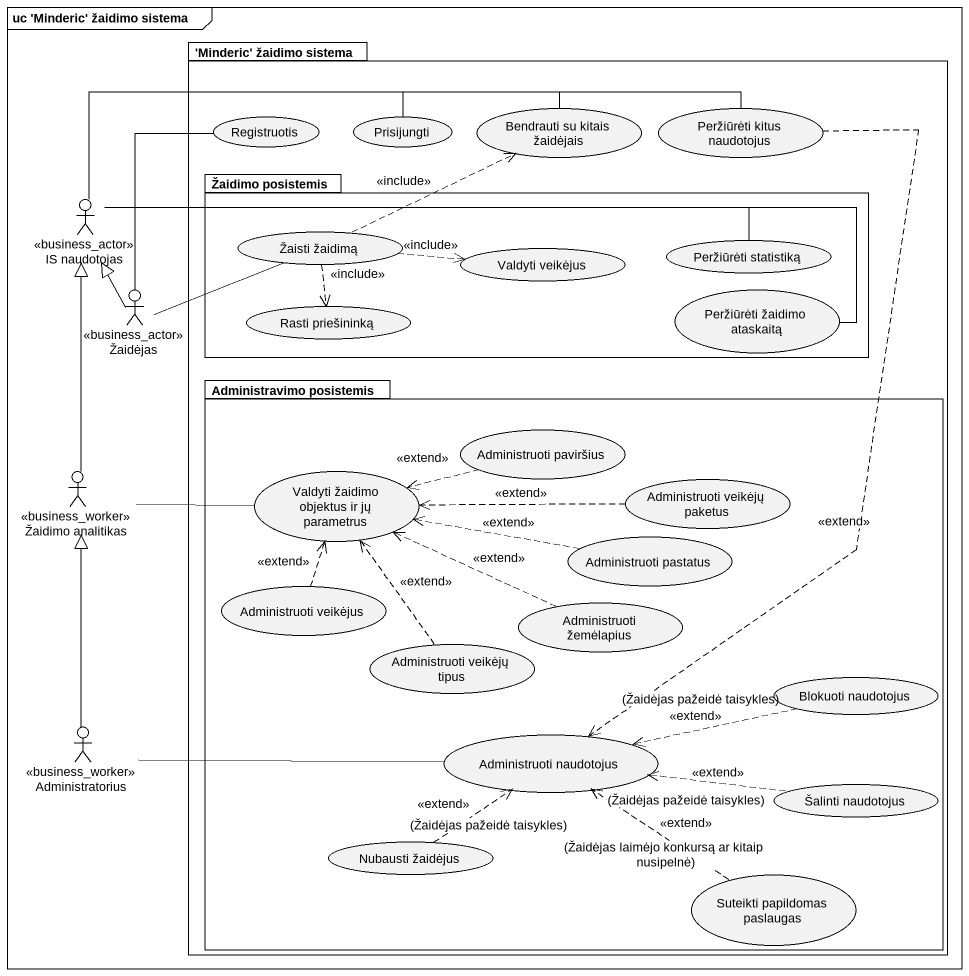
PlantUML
@startuml
mainframe uc 'Minderic' žaidimo sistema
package "'Minderic' žaidimo sistema" as Minderic_žaidimo_sistema {
  usecase Registruotis
  usecase Prisijungti
  usecase "Bendrauti su kitais žaidėjais" as Bendrauti_su_kitais
  usecase "Peržiūrėti kitus naudotojus" as Peržiūrėti_kitus_naudotojus
  package "Žaidimo posistemis" as Žaidimo_posistemis {
    usecase "Žaisti žaidimą" as Žaisti_žaidimą
    usecase "Valdyti veikėjus" as Valdyti_veikėjus
    usecase "Peržiūrėti statistiką" as Peržiūrėti_statistiką
    usecase "Rasti priešininką" as Rasti_priešininką
    usecase "Peržiūrėti žaidimo ataskaitą" as Peržiūrėti_žaidimo_ataskaitą
  }
  package "Administravimo posistemis" as Administravimo_posistemis {
    usecase "Administruoti paviršius" as Administruoti_paviršius
    usecase "Valdyti žaidimo objektus ir jų parametrus" as Valdyti_žaidimo_objektus_ir
    usecase "Administruoti veikėjų paketus" as Administruoti_veikėjų
    usecase "Administruoti pastatus" as Administruoti_pastatus
    usecase "Administruoti veikėjus" as Administruoti_veikėjus
    usecase "Administruoti žemėlapius" as Administruoti_žemėlapius
    usecase "Administruoti veikėjų tipus" as Administruoti_veikėjų_tipus
    usecase "Blokuoti naudotojus" as Blokuoti_naudotojus
    usecase "Administruoti naudotojus" as Administruoti_naudotojus
    usecase "Šalinti naudotojus" as Šalinti_naudotojus
    usecase "Nubausti žaidėjus" as Nubausti_žaidėjus
    usecase "Suteikti papildomas paslaugas" as Suteikti_papildomas
  }
}
actor "IS naudotojas" as IS_naudotojas <<business_actor>>
actor Žaidėjas <<business_actor>>
actor "Žaidimo analitikas" as Žaidimo_analitikas <<business_worker>>
actor Administratorius <<business_worker>>
Peržiūrėti_kitus_naudotojus ..> Administruoti_naudotojus : <<extend>>
IS_naudotojas -right- Prisijungti
IS_naudotojas -right- Bendrauti_su_kitais
IS_naudotojas -right- Peržiūrėti_kitus_naudotojus
IS_naudotojas -right- Peržiūrėti_statistiką
IS_naudotojas -right- Peržiūrėti_žaidimo_ataskaitą
Žaisti_žaidimą .right.> Bendrauti_su_kitais : <<include>>
Žaisti_žaidimą .right.> Valdyti_veikėjus : <<include>>
Žaisti_žaidimą ..> Rasti_priešininką : <<include>>
Žaidėjas -up- Registruotis
Žaidėjas -up-|> IS_naudotojas
Žaidėjas -right- Žaisti_žaidimą
Administruoti_paviršius .left.> Valdyti_žaidimo_objektus_ir : <<extend>>
Žaidimo_analitikas -up-|> IS_naudotojas
Žaidimo_analitikas -right- Valdyti_žaidimo_objektus_ir
Administruoti_veikėjų .left.> Valdyti_žaidimo_objektus_ir : <<extend>>
Administruoti_pastatus .left.> Valdyti_žaidimo_objektus_ir : <<extend>>
Administruoti_veikėjus .up.> Valdyti_žaidimo_objektus_ir : <<extend>>
Administruoti_žemėlapius .left.> Valdyti_žaidimo_objektus_ir : <<extend>>
Administruoti_veikėjų_tipus .up.> Valdyti_žaidimo_objektus_ir : <<extend>>
Blokuoti_naudotojus .left.> Administruoti_naudotojus : (Žaidėjas pažeidė taisykles)\n<<extend>>
Administratorius -up-|> Žaidimo_analitikas
Administratorius -right- Administruoti_naudotojus
Šalinti_naudotojus .left.> Administruoti_naudotojus : <<extend>>\n(Žaidėjas pažeidė taisykles)
Nubausti_žaidėjus .up.> Administruoti_naudotojus : <<extend>>\n(Žaidėjas pažeidė taisykles)
Suteikti_papildomas .up.> Administruoti_naudotojus : <<extend>>\n(Žaidėjas laimėjo konkursą ar kitaip nusipelnė)
@enduml
